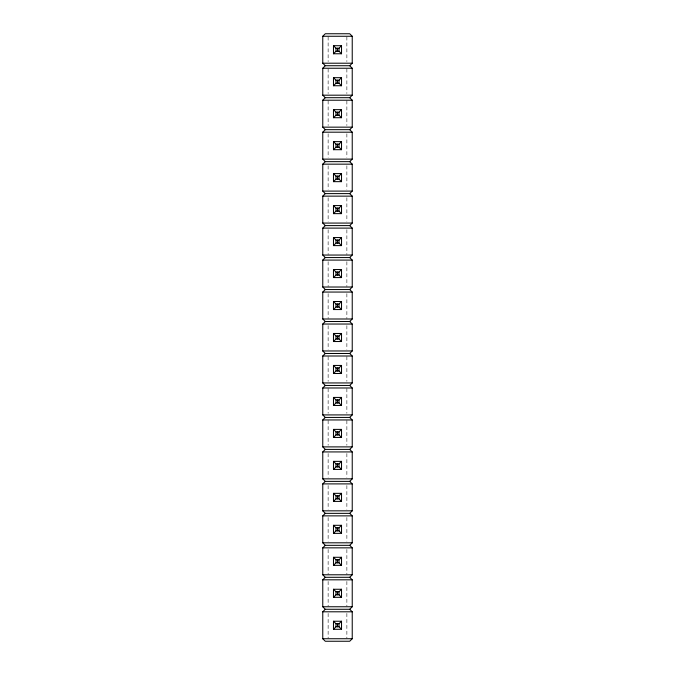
<?xml version="1.0" encoding="UTF-8"?>
<svg xmlns="http://www.w3.org/2000/svg" width="675" height="675" viewBox="0 0 675 675"><rect width="100%" height="100%" fill="white"/><g stroke="black" fill="none" stroke-linecap="round" stroke-linejoin="round"><path stroke-width="0.51" stroke-dasharray="3.38 2.53" d="M346.874 36.847L346.874 61.602M346.874 68.816L346.874 93.572M346.874 100.794L346.874 125.542M346.874 133.793L346.874 157.52M346.874 165.772L346.874 189.489M346.874 197.741L346.874 221.468M346.874 229.719L346.874 254.475M346.874 261.689L346.874 286.445M346.874 293.667L346.874 318.423M346.874 325.637L346.874 349.363M346.874 356.577L346.874 381.333M346.874 388.555L346.874 413.311M346.874 420.525L346.874 445.281M346.874 453.532L346.874 477.259M346.874 485.511L346.874 509.228M346.874 517.48L346.874 541.207M346.874 549.458L346.874 574.206M346.874 581.428L346.874 606.184M346.874 613.398L346.874 638.153M328.126 36.847L328.126 61.602M328.126 68.816L328.126 93.572M328.126 100.794L328.126 125.542M328.126 133.793L328.126 157.52M328.126 165.772L328.126 189.489M328.126 197.741L328.126 221.468M328.126 229.719L328.126 254.475M328.126 261.689L328.126 286.445M328.126 293.667L328.126 318.423M328.126 325.637L328.126 349.363M328.126 356.577L328.126 381.333M328.126 388.555L328.126 413.311M328.126 420.525L328.126 445.281M328.126 453.532L328.126 477.259M328.126 485.511L328.126 509.228M328.126 517.48L328.126 541.207M328.126 549.458L328.126 574.206M328.126 581.428L328.126 606.184M328.126 613.398L328.126 638.153"/><path stroke-width="1.01" d="M325.291 65.72L322.768 63.205L322.768 36.264L325.291 33.75L349.709 33.75L352.232 36.264L352.232 63.205L349.709 65.72L325.291 65.72L322.768 68.242L322.768 95.183L325.291 97.698L349.709 97.698L352.232 95.183L352.232 68.242L349.709 65.72M333.475 53.764L335.99 51.249L339.01 51.249L341.525 53.764L333.475 53.764L333.475 45.706L341.525 45.706L341.525 53.764M333.475 45.706L335.99 48.229L339.01 48.229L341.525 45.706M333.475 85.742L335.99 83.219L339.01 83.219L341.525 85.742L341.525 77.684L333.475 77.684L333.475 85.742L341.525 85.742M333.475 77.684L335.99 80.198L339.01 80.198L341.525 77.684M349.709 97.698L352.232 100.212L352.232 127.153L349.709 129.668L325.291 129.668L322.768 127.153L322.768 100.212L325.291 97.698M333.475 117.712L335.99 115.197L339.01 115.197L341.525 117.712L341.525 109.654L333.475 109.654L333.475 117.712L341.525 117.712M333.475 109.654L335.99 112.177L339.01 112.177L341.525 109.654M349.709 129.668L352.232 132.19L352.232 159.131L349.709 161.646L325.291 161.646L322.768 159.131L322.768 132.19L325.291 129.668M333.475 149.69L335.99 147.167L339.01 147.167L341.525 149.69L341.525 141.632L333.475 141.632L333.475 149.69L341.525 149.69M333.475 141.632L335.99 144.146L339.01 144.146L341.525 141.632M349.709 161.646L352.232 164.16L352.232 191.101L349.709 193.615L325.291 193.615L322.768 191.101L322.768 164.16L325.291 161.646M333.475 181.659L335.99 179.145L339.01 179.145L341.525 181.659L333.475 181.659L333.475 173.602L341.525 173.602L341.525 181.659M333.475 173.602L335.99 176.124L339.01 176.124L341.525 173.602M349.709 193.615L352.232 196.138L352.232 223.071L349.709 225.593L325.291 225.593L322.768 223.071L322.768 196.138L325.291 193.615M333.475 213.637L335.99 211.115L339.01 211.115L341.525 213.637L341.525 205.58L333.475 205.58L333.475 213.637L341.525 213.637M333.475 205.58L335.99 208.094L339.01 208.094L341.525 205.58M349.709 225.593L352.232 228.108L352.232 255.049L349.709 257.563L325.291 257.563L322.768 255.049L322.768 228.108L325.291 225.593M333.475 245.607L335.99 243.093L339.01 243.093L341.525 245.607L341.525 237.549L333.475 237.549L333.475 245.607L341.525 245.607M333.475 237.549L335.99 240.072L339.01 240.072L341.525 237.549M349.709 257.563L352.232 260.086L352.232 287.018L349.709 289.541L325.291 289.541L322.768 287.018L322.768 260.086L325.291 257.563M333.475 277.577L335.99 275.062L339.01 275.062L341.525 277.577L333.475 277.577L333.475 269.527L341.525 269.527L341.525 277.577M333.475 269.527L335.99 272.042L339.01 272.042L341.525 269.527M349.709 289.541L352.232 292.056L352.232 318.997L349.709 321.511L325.291 321.511L322.768 318.997L322.768 292.056L325.291 289.541M333.475 309.555L335.99 307.041L339.01 307.041L341.525 309.555L341.525 301.497L333.475 301.497L333.475 309.555L341.525 309.555M333.475 301.497L335.99 304.012L339.01 304.012L341.525 301.497M349.709 513.354L352.232 515.869L352.232 542.81L349.709 545.333L325.291 545.333L322.768 542.81L322.768 515.869L325.291 513.354L349.709 513.354L352.232 510.84L352.232 483.899L349.709 481.385L325.291 481.385L322.768 478.862L322.768 451.929L325.291 449.407L349.709 449.407L352.232 446.892L352.232 419.951L349.709 417.437L325.291 417.437L322.768 414.914L322.768 387.982L325.291 385.459L349.709 385.459L352.232 382.944L352.232 356.003L349.709 353.489L325.291 353.489L322.768 350.966L322.768 324.034L325.291 321.511M333.475 341.525L335.99 339.01L339.01 339.01L341.525 341.525L333.475 341.525L333.475 333.475L341.525 333.475L341.525 341.525M333.475 333.475L335.99 335.99L339.01 335.99L341.525 333.475M325.291 385.459L322.768 382.944L322.768 356.003L325.291 353.489M349.709 353.489L352.232 350.966L352.232 324.034L349.709 321.511M333.475 373.503L335.99 370.988L339.01 370.988L341.525 373.503L341.525 365.445L333.475 365.445L333.475 373.503L341.525 373.503M339.01 370.988L339.01 367.959L341.525 365.445M333.475 405.473L335.99 402.958L339.01 402.958L341.525 405.473L341.525 397.423L333.475 397.423L333.475 405.473L341.525 405.473M333.475 397.423L335.99 399.938L339.01 399.938L341.525 397.423M325.291 449.407L322.768 446.892L322.768 419.951L325.291 417.437M349.709 417.437L352.232 414.914L352.232 387.982L349.709 385.459M333.475 437.451L335.99 434.928L339.01 434.928L341.525 437.451L341.525 429.393L333.475 429.393L333.475 437.451L341.525 437.451M333.475 429.393L335.99 431.907L339.01 431.907L341.525 429.393M333.475 469.42L335.99 466.906L339.01 466.906L341.525 469.42L341.525 461.362L333.475 461.362L333.475 469.42L341.525 469.42M333.475 461.362L335.99 463.885L339.01 463.885L341.525 461.362M325.291 513.354L322.768 510.84L322.768 483.899L325.291 481.385M349.709 481.385L352.232 478.862L352.232 451.929L349.709 449.407M333.475 501.398L335.99 498.876L339.01 498.876L341.525 501.398L341.525 493.341L333.475 493.341L333.475 501.398L341.525 501.398M333.475 493.341L335.99 495.855L339.01 495.855L341.525 493.341M333.475 533.368L335.99 530.854L339.01 530.854L341.525 533.368L333.475 533.368L333.475 525.31L341.525 525.31L341.525 533.368M333.475 525.31L335.99 527.833L339.01 527.833L341.525 525.31M349.709 545.333L352.232 547.847L352.232 574.788L349.709 577.302L325.291 577.302L322.768 574.788L322.768 547.847L325.291 545.333M333.475 565.346L335.99 562.823L339.01 562.823L341.525 565.346L341.525 557.288L333.475 557.288L333.475 565.346L341.525 565.346M333.475 557.288L335.99 559.803L339.01 559.803L341.525 557.288M349.709 577.302L352.232 579.817L352.232 606.758L349.709 609.28L325.291 609.28L322.768 606.758L322.768 579.817L325.291 577.302M333.475 597.316L335.99 594.802L339.01 594.802L341.525 597.316L341.525 589.258L333.475 589.258L333.475 597.316L341.525 597.316M333.475 589.258L335.99 591.781L339.01 591.781L341.525 589.258M349.709 609.28L352.232 611.795L352.232 638.736L349.709 641.25L325.291 641.25L322.768 638.736L322.768 611.795L325.291 609.28M333.475 629.294L335.99 626.771L339.01 626.771L341.525 629.294L333.475 629.294L333.475 621.236L341.525 621.236L341.525 629.294M333.475 621.236L335.99 623.751L339.01 623.751L341.525 621.236M322.768 36.264L352.232 36.264M322.768 63.205L352.232 63.205M322.768 68.242L352.232 68.242M322.768 95.183L352.232 95.183M322.768 100.212L352.232 100.212M322.768 127.153L352.232 127.153M322.768 132.19L352.232 132.19M322.768 159.131L352.232 159.131M322.768 164.16L352.232 164.16M322.768 191.101L352.232 191.101M322.768 196.138L352.232 196.138M322.768 223.071L352.232 223.071M322.768 228.108L352.232 228.108M322.768 255.049L352.232 255.049M322.768 260.086L352.232 260.086M322.768 287.018L352.232 287.018M322.768 292.056L352.232 292.056M322.768 318.997L352.232 318.997M322.768 324.034L352.232 324.034M322.768 350.966L352.232 350.966M322.768 356.003L352.232 356.003M333.475 365.445L335.99 367.959L339.01 367.959M322.768 382.944L352.232 382.944M322.768 387.982L352.232 387.982M322.768 414.914L352.232 414.914M322.768 419.951L352.232 419.951M322.768 446.892L352.232 446.892M322.768 451.929L352.232 451.929M322.768 478.862L352.232 478.862M322.768 483.899L352.232 483.899M322.768 510.84L352.232 510.84M322.768 515.869L352.232 515.869M322.768 542.81L352.232 542.81M322.768 547.847L352.232 547.847M322.768 574.788L352.232 574.788M322.768 579.817L352.232 579.817M322.768 606.758L352.232 606.758M322.768 611.795L352.232 611.795M322.768 638.736L352.232 638.736M339.01 48.229L339.01 51.249M339.01 80.198L339.01 83.219M339.01 112.177L339.01 115.197M339.01 144.146L339.01 147.167M339.01 176.124L339.01 179.145M339.01 208.094L339.01 211.115M339.01 240.072L339.01 243.093M339.01 272.042L339.01 275.062M339.01 304.012L339.01 307.041M339.01 335.99L339.01 339.01M339.01 399.938L339.01 402.958M339.01 431.907L339.01 434.928M339.01 463.885L339.01 466.906M339.01 495.855L339.01 498.876M339.01 527.833L339.01 530.854M339.01 559.803L339.01 562.823M339.01 591.781L339.01 594.802M339.01 623.751L339.01 626.771M337.5 48.229L337.5 51.249M337.5 80.198L337.5 83.219M337.5 112.177L337.5 115.197M337.5 144.146L337.5 147.167M337.5 176.124L337.5 179.145M337.5 208.094L337.5 211.115M337.5 240.072L337.5 243.093M337.5 272.042L337.5 275.062M337.5 304.012L337.5 307.041M337.5 335.99L337.5 339.01M337.5 367.959L337.5 370.988M337.5 399.938L337.5 402.958M337.5 431.907L337.5 434.928M337.5 463.885L337.5 466.906M337.5 495.855L337.5 498.876M337.5 527.833L337.5 530.854M337.5 559.803L337.5 562.823M337.5 591.781L337.5 594.802M337.5 623.751L337.5 626.771M335.99 48.229L335.99 51.249M335.99 80.198L335.99 83.219M335.99 112.177L335.99 115.197M335.99 144.146L335.99 147.167M335.99 176.124L335.99 179.145M335.99 208.094L335.99 211.115M335.99 240.072L335.99 243.093M335.99 272.042L335.99 275.062M335.99 304.012L335.99 307.041M335.99 335.99L335.99 339.01M335.99 367.959L335.99 370.988M335.99 399.938L335.99 402.958M335.99 431.907L335.99 434.928M335.99 463.885L335.99 466.906M335.99 495.855L335.99 498.876M335.99 527.833L335.99 530.854M335.99 559.803L335.99 562.823M335.99 591.781L335.99 594.802M335.99 623.751L335.99 626.771"/></g></svg>
